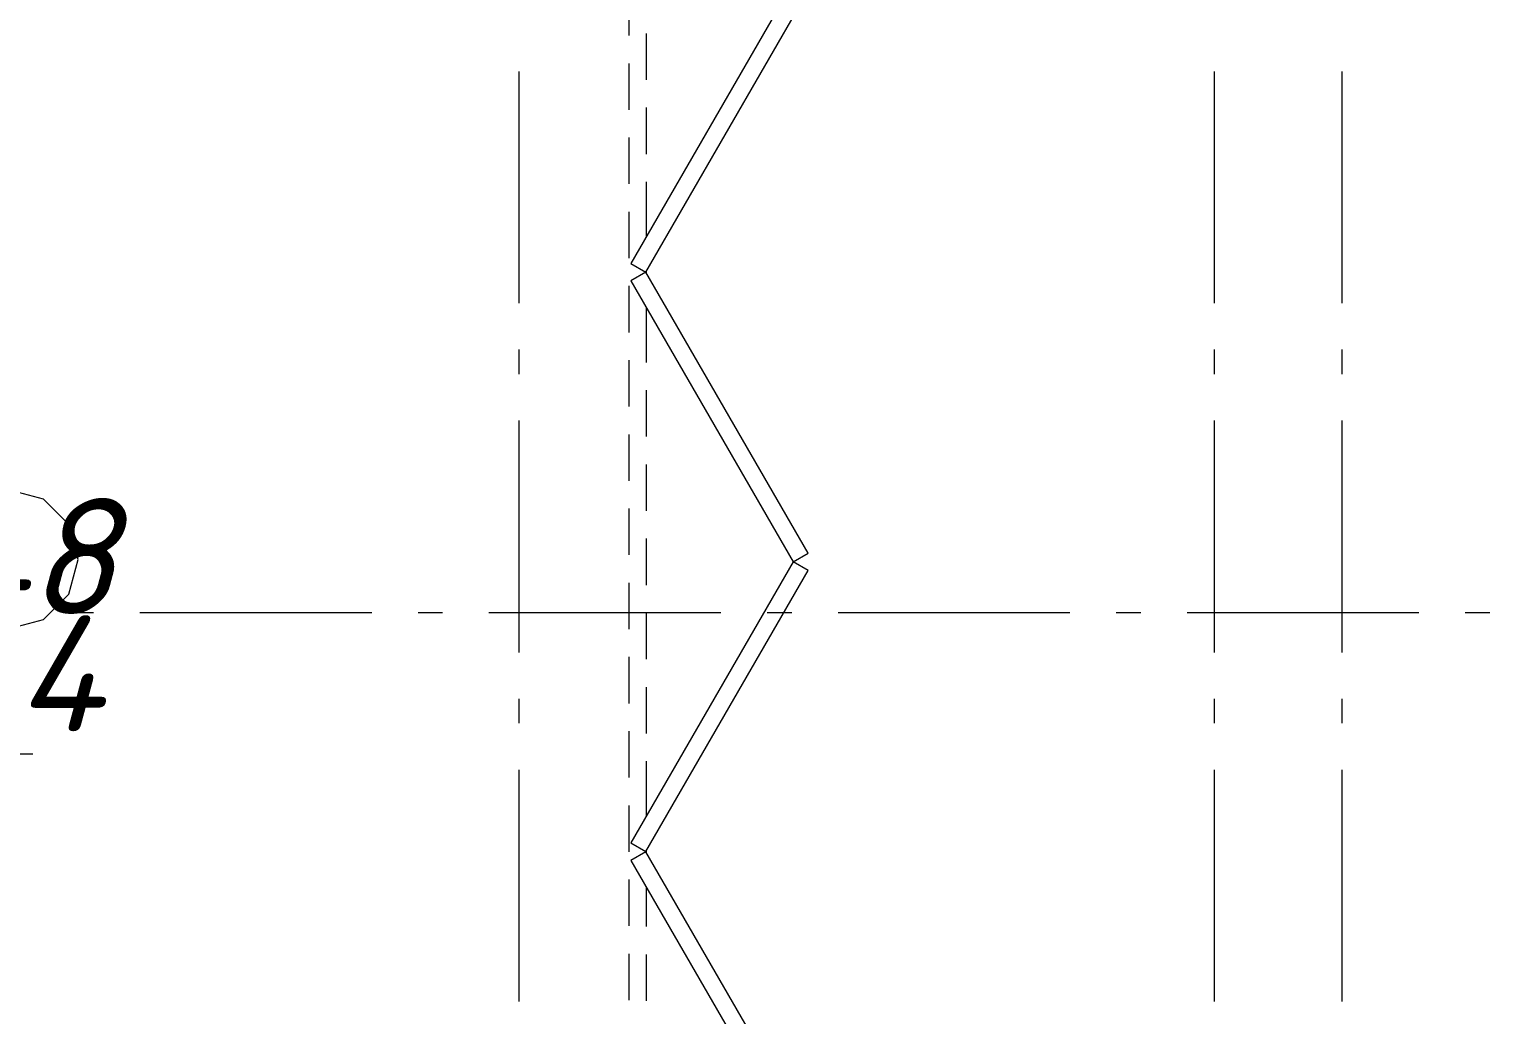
# Model space of a CAD drawing. Header units: millimetres. Extents: x -537608 to 253996, y -217170 to 186033.
# Drawn here: x -332975 to -326674, y -54284 to -50033 of the extents above; entities that cross this region are included whole.
import ezdxf

# ---------------------------------------------------------------- set-up
doc = ezdxf.new("R2010")
doc.units = ezdxf.units.MM
doc.layers.add('PDF _Геометрия', color=7, linetype='Continuous')
doc.layers.add('PDF _Текст', color=7, linetype='Continuous')
doc.styles.add('PDF ISOCPEUR Italic', font='isocpeui.ttf')

msp = doc.modelspace()

# ---------------------------------------------------------------- linework, layer by layer
at = {"layer": 'PDF _Геометрия', "lineweight": 9}
for p, q in [((-329679.5091, -49831.5814), (-330379.6584, -51043.9295)), ((-330386.3671, -50060.6666), (-330386.3671, -49860.67)), ((-330314.7081, -51081.4382), (-329614.5587, -49869.0881)), ((-330311.3668, -50251.582), (-330311.3668, -50051.5811)), ((-330386.3671, -50380.6688), (-330386.3671, -50180.668)), ((-330311.3668, -50571.5798), (-330311.3668, -50371.579)), ((-330386.3671, -50700.6667), (-330386.3671, -50500.6701)), ((-330311.3668, -50925.6806), (-330311.3668, -50691.5812)), ((-330386.3671, -51020.6689), (-330386.3671, -50820.6681)), ((-330379.6584, -51043.9295), (-330314.7081, -51081.4382)), ((-330314.7081, -51081.0679), (-330379.6584, -51118.5767)), ((-329614.5587, -52293.4181), (-330314.7081, -51081.0679)), ((-330311.3668, -51086.8593), (-330311.3668, -51075.6468)), ((-330386.3671, -51340.6669), (-330386.3671, -51140.6703)), ((-330379.6584, -51118.5767), (-329679.5091, -52330.9269)), ((-330311.3668, -51470.3996), (-330311.3668, -51236.8256)), ((-330386.3671, -51660.6691), (-330386.3671, -51460.6682)), ((-330311.3668, -51790.3975), (-330311.3668, -51590.3967)), ((-330386.3671, -51980.667), (-330386.3671, -51780.6705)), ((-330311.3668, -52110.3997), (-330311.3668, -51910.3989)), ((-330386.3671, -52300.6693), (-330386.3671, -52100.6684)), ((-330311.3668, -52430.3977), (-330311.3668, -52230.3968)), ((-329679.5091, -52330.9269), (-329614.5587, -52293.4181)), ((-329679.5091, -52329.8719), (-330379.6584, -53542.2221)), ((-329614.5587, -52367.3807), (-329679.5091, -52329.8719)), ((-330386.3671, -52620.6671), (-330386.3671, -52420.6706)), ((-330314.7081, -53579.7309), (-329614.5587, -52367.3807)), ((-330311.3668, -52750.3999), (-330311.3668, -52550.3991)), ((-330386.3671, -52940.6694), (-330386.3671, -52740.6685)), ((-330311.3668, -53070.3978), (-330311.3668, -52870.3969)), ((-330386.3671, -53260.6673), (-330386.3671, -53060.6708)), ((-330311.3668, -53423.9732), (-330311.3668, -53190.3992)), ((-330386.3671, -53580.6695), (-330386.3671, -53380.6687)), ((-330379.6584, -53542.2221), (-330314.7081, -53579.7309)), ((-330314.7081, -53580.4112), (-330379.6584, -53617.92)), ((-330379.6584, -53617.92), (-329679.5091, -54830.2701)), ((-329614.5587, -54792.7614), (-330314.7081, -53580.4112)), ((-330311.3668, -53586.2027), (-330311.3668, -53573.9394)), ((-330386.3671, -53900.6675), (-330386.3671, -53700.6709)), ((-330311.3668, -53903.419), (-330311.3668, -53736.1731)), ((-330386.3671, -54220.6697), (-330386.3671, -54020.6688)), ((-330311.3668, -54223.4211), (-330311.3668, -54023.4203))]:
    msp.add_line(p, q, dxfattribs=at)
at = {"layer": 'PDF _Геометрия', "color": 253, "lineweight": 9, "true_color": 0xaaaaaa}
for p, q in [((-330861.3605, -51215.1668), (-330861.3605, -50215.1668)), ((-327861.3649, -51215.1668), (-327861.3649, -50215.1668)), ((-327311.3626, -51215.1668), (-327311.3626, -50215.1668)), ((-330861.3605, -51521.0026), (-330861.3605, -51415.1677)), ((-327861.3649, -51521.0026), (-327861.3649, -51415.1677)), ((-327311.3626, -51521.0026), (-327311.3626, -51415.1677)), ((-330861.3605, -52720.9992), (-330861.3605, -51720.9992)), ((-327861.3649, -52720.9992), (-327861.3649, -51720.9992)), ((-327311.3626, -52720.9992), (-327311.3626, -51720.9992)), ((-332913.5653, -52059.8311), (-333063.5659, -52019.6398)), ((-332803.756, -52169.6404), (-332913.5653, -52059.8311)), ((-332763.5646, -52319.6411), (-332803.756, -52169.6404)), ((-332803.756, -52469.6417), (-332763.5646, -52319.6411)), ((-332913.5653, -52579.4467), (-332803.756, -52469.6417)), ((-333063.5659, -52619.6424), (-332913.5653, -52579.4467)), ((-332697.2967, -52550.6703), (-332803.1273, -52550.6703)), ((-331497.2915, -52550.6703), (-332497.2958, -52550.6703)), ((-331191.46, -52550.6703), (-331297.2907, -52550.6703)), ((-329991.4636, -52550.6703), (-330991.4592, -52550.6703)), ((-329685.6235, -52550.6703), (-329791.4627, -52550.6703)), ((-328485.6269, -52550.6703), (-329485.6269, -52550.6703)), ((-328179.7954, -52550.6703), (-328285.6261, -52550.6703)), ((-326979.7946, -52550.6703), (-327979.7946, -52550.6703)), ((-326673.9588, -52550.6703), (-326779.7938, -52550.6703)), ((-330861.3605, -53026.835), (-330861.3605, -52921)), ((-327861.3649, -53026.835), (-327861.3649, -52921)), ((-327311.3626, -53026.835), (-327311.3626, -52921)), ((-334372.6052, -53157.6743), (-332959.6901, -53157.6743)), ((-330861.3605, -54226.8357), (-330861.3605, -53226.8358)), ((-327861.3649, -54226.8357), (-327861.3649, -53226.8358)), ((-327311.3626, -54226.8357), (-327311.3626, -53226.8358))]:
    msp.add_line(p, q, dxfattribs=at)

# ---------------------------------------------------------------- texts
at = {"layer": 'PDF _Текст', "char_height": 500, "attachment_point": 4, "style": 'PDF ISOCPEUR Italic'}
for s, insert in [('2.048', (-334190.8959, -52306.3552)), ('175,4', (-334170.8992, -52870.3001))]:
    msp.add_mtext(s, dxfattribs=dict(at, insert=insert))

doc.saveas('drawing.dxf')
